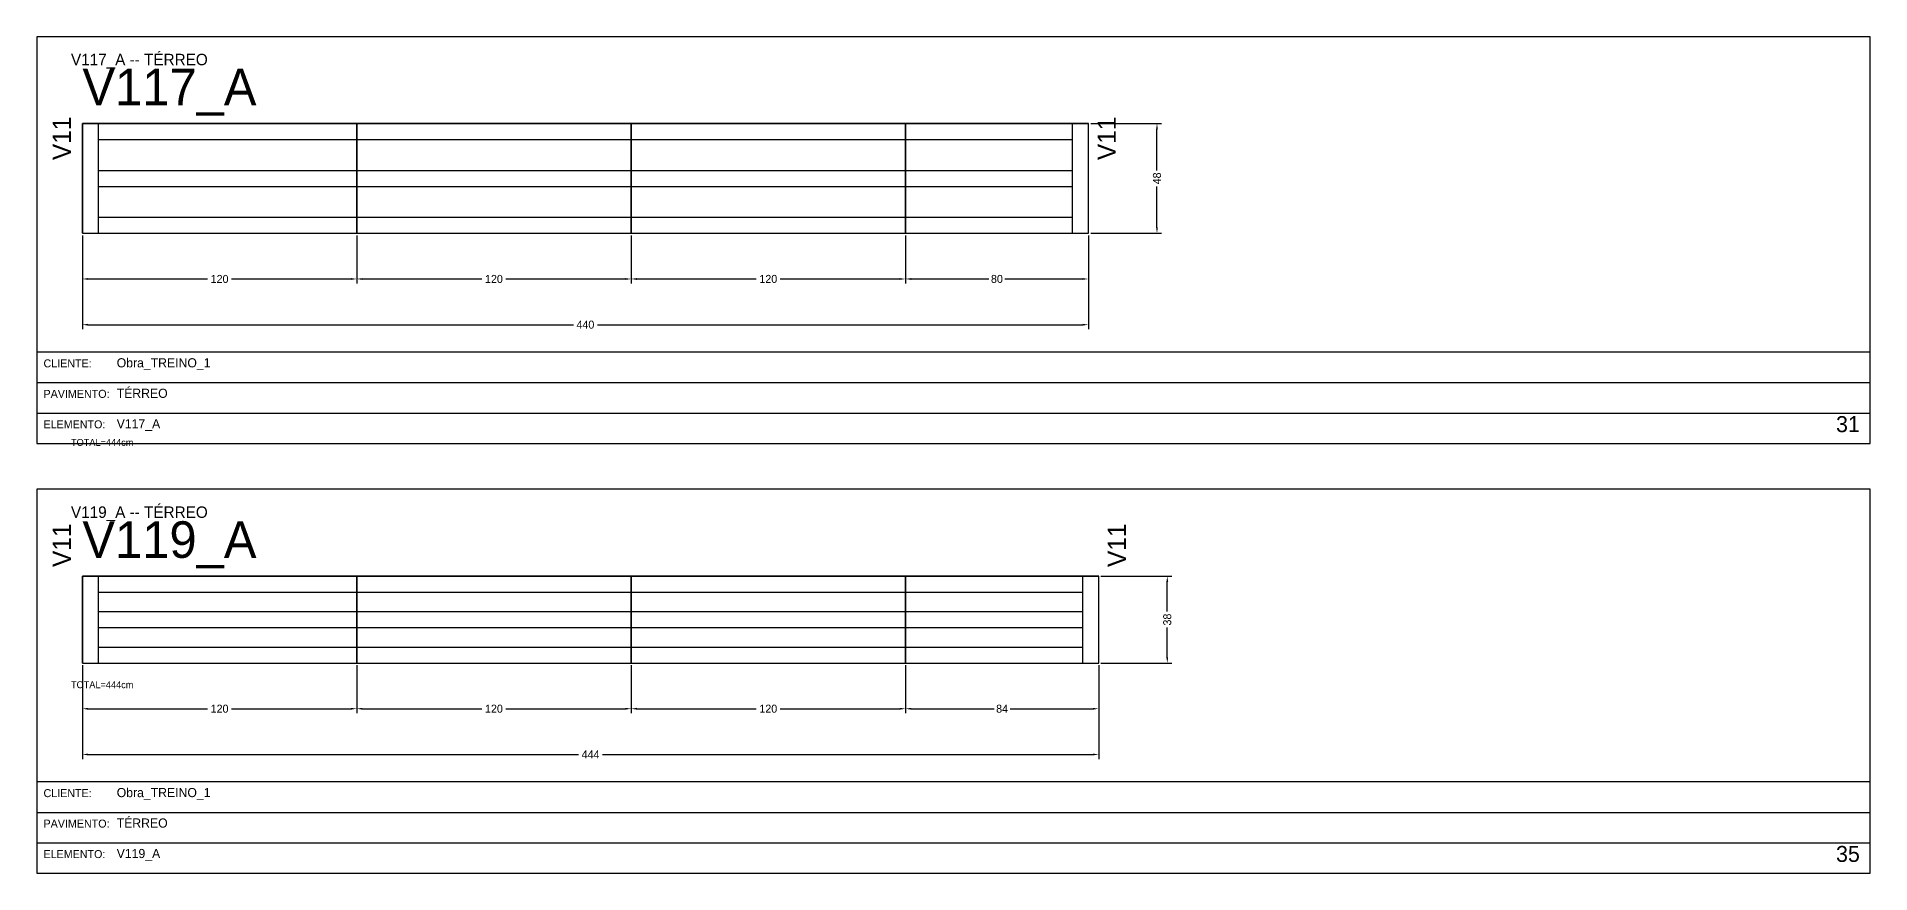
# Model space of a CAD drawing. Header units: metres. Extents: x 0 to 3268, y -4496 to 124.
# Drawn here: x 1644 to 2446, y -2612 to -2246 of the extents above; entities that cross this region are included whole.
import ezdxf

# ---------------------------------------------------------------- set-up
doc = ezdxf.new("R2010")
doc.units = ezdxf.units.M
for name, color, linetype in [('5', 5, 'Continuous'), ('BORDA_CELULA', 9, 'Continuous'), ('CARIMBO', 9, 'Continuous'), ('COTA', 241, 'Continuous'), ('NOMENCLATURA', 7, 'Continuous'), ('Painéis', 200, 'Continuous'), ('SARR_2.2x7', 40, 'Continuous')]:
    doc.layers.add(name, color=color, linetype=linetype)
doc.dimstyles.new('COTA', dxfattribs={"dimtxt": 3.5, "dimasz": 2.5, "dimexe": 2, "dimexo": 1, "dimgap": 0.9, "dimtad": 1, "dimdec": 0, "dimrnd": 1, "dimcen": 2.5, "dimclrd": 4, "dimclre": 4, "dimclrt": 4, "dimazin": 3, "dimtfac": 1, "dimtmove": 0, "dimatfit": 3})

# ---------------------------------------------------------------- blocks, each defined once
blk = doc.blocks.new('_CLOSEDFILLED')
at = {"color": 0, "linetype": 'BYBLOCK'}
blk.add_solid([(-1, 0.16), (0, 0), (-1, -0.16)], dxfattribs=at)
blk = doc.blocks.new('*D279')
at = {"color": 4}
for p, q in [((1664, -2333), (1664, -2354)), ((1784, -2333), (1784, -2354)), ((1666.5, -2352), (1718.75, -2352)), ((1729.25, -2352), (1781.5, -2352))]:
    blk.add_line(p, q, dxfattribs=at)
at = {"layer": 'Defpoints'}
for p in [(1664, -2332), (1784, -2332), (1664, -2352)]:
    blk.add_point(p, dxfattribs=at)
at = {"layer": 'COTA', "color": 4, "xscale": 2.5, "yscale": 2.5, "rotation": 180}
blk.add_blockref('_CLOSEDFILLED', (1664, -2352), dxfattribs=at)
at = {"layer": 'COTA', "color": 4, "xscale": 2.5, "yscale": 2.5}
blk.add_blockref('_CLOSEDFILLED', (1784, -2352), dxfattribs=at)
at = {"layer": 'COTA', "color": 4, "insert": (1724, -2352), "char_height": 3.5, "attachment_point": 5}
blk.add_mtext('120', dxfattribs=at)
blk = doc.blocks.new('*D280')
at = {"color": 4}
for p, q in [((1784, -2333), (1784, -2354)), ((1904, -2333), (1904, -2354)), ((1786.5, -2352), (1838.75, -2352)), ((1849.25, -2352), (1901.5, -2352))]:
    blk.add_line(p, q, dxfattribs=at)
at = {"layer": 'Defpoints'}
for p in [(1784, -2332), (1904, -2332), (1784, -2352)]:
    blk.add_point(p, dxfattribs=at)
at = {"layer": 'COTA', "color": 4, "xscale": 2.5, "yscale": 2.5, "rotation": 180}
blk.add_blockref('_CLOSEDFILLED', (1784, -2352), dxfattribs=at)
at = {"layer": 'COTA', "color": 4, "xscale": 2.5, "yscale": 2.5}
blk.add_blockref('_CLOSEDFILLED', (1904, -2352), dxfattribs=at)
at = {"layer": 'COTA', "color": 4, "insert": (1844, -2352), "char_height": 3.5, "attachment_point": 5}
blk.add_mtext('120', dxfattribs=at)
blk = doc.blocks.new('*D281')
at = {"color": 4}
for p, q in [((1904, -2333), (1904, -2354)), ((2024, -2333), (2024, -2354)), ((1906.5, -2352), (1958.75, -2352)), ((1969.25, -2352), (2021.5, -2352))]:
    blk.add_line(p, q, dxfattribs=at)
at = {"layer": 'Defpoints'}
for p in [(1904, -2332), (2024, -2332), (1904, -2352)]:
    blk.add_point(p, dxfattribs=at)
at = {"layer": 'COTA', "color": 4, "xscale": 2.5, "yscale": 2.5, "rotation": 180}
blk.add_blockref('_CLOSEDFILLED', (1904, -2352), dxfattribs=at)
at = {"layer": 'COTA', "color": 4, "xscale": 2.5, "yscale": 2.5}
blk.add_blockref('_CLOSEDFILLED', (2024, -2352), dxfattribs=at)
at = {"layer": 'COTA', "color": 4, "insert": (1964, -2352), "char_height": 3.5, "attachment_point": 5}
blk.add_mtext('120', dxfattribs=at)
blk = doc.blocks.new('*D282')
at = {"color": 4}
for p, q in [((2024, -2333), (2024, -2354)), ((2104, -2333), (2104, -2354)), ((2026.5, -2352), (2060.5, -2352)), ((2067.5, -2352), (2101.5, -2352))]:
    blk.add_line(p, q, dxfattribs=at)
at = {"layer": 'Defpoints'}
for p in [(2024, -2332), (2104, -2332), (2024, -2352)]:
    blk.add_point(p, dxfattribs=at)
at = {"layer": 'COTA', "color": 4, "xscale": 2.5, "yscale": 2.5, "rotation": 180}
blk.add_blockref('_CLOSEDFILLED', (2024, -2352), dxfattribs=at)
at = {"layer": 'COTA', "color": 4, "xscale": 2.5, "yscale": 2.5}
blk.add_blockref('_CLOSEDFILLED', (2104, -2352), dxfattribs=at)
at = {"layer": 'COTA', "color": 4, "insert": (2064, -2352), "char_height": 3.5, "attachment_point": 5}
blk.add_mtext('80', dxfattribs=at)
blk = doc.blocks.new('*D283')
at = {"color": 4}
for p, q in [((1664, -2333), (1664, -2374)), ((2104, -2333), (2104, -2374)), ((1666.5, -2372), (1878.75, -2372)), ((1889.25, -2372), (2101.5, -2372))]:
    blk.add_line(p, q, dxfattribs=at)
at = {"layer": 'Defpoints'}
for p in [(1664, -2332), (2104, -2332), (1664, -2372)]:
    blk.add_point(p, dxfattribs=at)
at = {"layer": 'COTA', "color": 4, "xscale": 2.5, "yscale": 2.5, "rotation": 180}
blk.add_blockref('_CLOSEDFILLED', (1664, -2372), dxfattribs=at)
at = {"layer": 'COTA', "color": 4, "xscale": 2.5, "yscale": 2.5}
blk.add_blockref('_CLOSEDFILLED', (2104, -2372), dxfattribs=at)
at = {"layer": 'COTA', "color": 4, "insert": (1884, -2372), "char_height": 3.5, "attachment_point": 5}
blk.add_mtext('440', dxfattribs=at)
blk = doc.blocks.new('*D284')
at = {"color": 4}
for p, q in [((2105, -2284), (2136, -2284)), ((2134, -2304.5), (2134, -2286.5)), ((2134, -2329.5), (2134, -2311.5)), ((2105, -2332), (2136, -2332))]:
    blk.add_line(p, q, dxfattribs=at)
at = {"layer": 'Defpoints'}
for p in [(2104, -2284), (2104, -2332), (2134, -2332)]:
    blk.add_point(p, dxfattribs=at)
at = {"layer": 'COTA', "color": 4, "xscale": 2.5, "yscale": 2.5}
for p, rotation in [((2134, -2284), 90), ((2134, -2332), 270)]:
    blk.add_blockref('_CLOSEDFILLED', p, dxfattribs=dict(at, rotation=rotation))
at = {"layer": 'COTA', "color": 4, "insert": (2134, -2308), "char_height": 3.5, "attachment_point": 5, "rotation": 90}
blk.add_mtext('48', dxfattribs=at)
blk = doc.blocks.new('*D285')
at = {"color": 4}
for p, q in [((2105, -2284), (2136, -2284)), ((2134, -2304.5), (2134, -2286.5)), ((2134, -2329.5), (2134, -2311.5)), ((2105, -2332), (2136, -2332))]:
    blk.add_line(p, q, dxfattribs=at)
at = {"layer": 'Defpoints'}
for p in [(2104, -2284), (2104, -2332), (2134, -2332)]:
    blk.add_point(p, dxfattribs=at)
at = {"layer": 'COTA', "color": 4, "xscale": 2.5, "yscale": 2.5}
for p, rotation in [((2134, -2284), 90), ((2134, -2332), 270)]:
    blk.add_blockref('_CLOSEDFILLED', p, dxfattribs=dict(at, rotation=rotation))
at = {"layer": 'COTA', "color": 4, "insert": (2134, -2308), "char_height": 3.5, "attachment_point": 5, "rotation": 90}
blk.add_mtext('48', dxfattribs=at)
blk = doc.blocks.new('*D286')
at = {"color": 4}
for p, q in [((2105, -2284), (2136, -2284)), ((2134, -2304.5), (2134, -2286.5)), ((2134, -2329.5), (2134, -2311.5)), ((2105, -2332), (2136, -2332))]:
    blk.add_line(p, q, dxfattribs=at)
at = {"layer": 'Defpoints'}
for p in [(2104, -2284), (2104, -2332), (2134, -2332)]:
    blk.add_point(p, dxfattribs=at)
at = {"layer": 'COTA', "color": 4, "xscale": 2.5, "yscale": 2.5}
for p, rotation in [((2134, -2284), 90), ((2134, -2332), 270)]:
    blk.add_blockref('_CLOSEDFILLED', p, dxfattribs=dict(at, rotation=rotation))
at = {"layer": 'COTA', "color": 4, "insert": (2134, -2308), "char_height": 3.5, "attachment_point": 5, "rotation": 90}
blk.add_mtext('48', dxfattribs=at)
blk = doc.blocks.new('*D287')
at = {"color": 4}
for p, q in [((2105, -2284), (2136, -2284)), ((2134, -2304.5), (2134, -2286.5)), ((2134, -2329.5), (2134, -2311.5)), ((2105, -2332), (2136, -2332))]:
    blk.add_line(p, q, dxfattribs=at)
at = {"layer": 'Defpoints'}
for p in [(2104, -2284), (2104, -2332), (2134, -2332)]:
    blk.add_point(p, dxfattribs=at)
at = {"layer": 'COTA', "color": 4, "xscale": 2.5, "yscale": 2.5}
for p, rotation in [((2134, -2284), 90), ((2134, -2332), 270)]:
    blk.add_blockref('_CLOSEDFILLED', p, dxfattribs=dict(at, rotation=rotation))
at = {"layer": 'COTA', "color": 4, "insert": (2134, -2308), "char_height": 3.5, "attachment_point": 5, "rotation": 90}
blk.add_mtext('48', dxfattribs=at)
blk = doc.blocks.new('*D315')
at = {"color": 4}
for p, q in [((1664, -2521), (1664, -2542)), ((1784, -2521), (1784, -2542)), ((1666.5, -2540), (1718.75, -2540)), ((1729.25, -2540), (1781.5, -2540))]:
    blk.add_line(p, q, dxfattribs=at)
at = {"layer": 'Defpoints'}
for p in [(1664, -2520), (1784, -2520), (1664, -2540)]:
    blk.add_point(p, dxfattribs=at)
at = {"layer": 'COTA', "color": 4, "xscale": 2.5, "yscale": 2.5, "rotation": 180}
blk.add_blockref('_CLOSEDFILLED', (1664, -2540), dxfattribs=at)
at = {"layer": 'COTA', "color": 4, "xscale": 2.5, "yscale": 2.5}
blk.add_blockref('_CLOSEDFILLED', (1784, -2540), dxfattribs=at)
at = {"layer": 'COTA', "color": 4, "insert": (1724, -2540), "char_height": 3.5, "attachment_point": 5}
blk.add_mtext('120', dxfattribs=at)
blk = doc.blocks.new('*D316')
at = {"color": 4}
for p, q in [((1784, -2521), (1784, -2542)), ((1904, -2521), (1904, -2542)), ((1786.5, -2540), (1838.75, -2540)), ((1849.25, -2540), (1901.5, -2540))]:
    blk.add_line(p, q, dxfattribs=at)
at = {"layer": 'Defpoints'}
for p in [(1784, -2520), (1904, -2520), (1784, -2540)]:
    blk.add_point(p, dxfattribs=at)
at = {"layer": 'COTA', "color": 4, "xscale": 2.5, "yscale": 2.5, "rotation": 180}
blk.add_blockref('_CLOSEDFILLED', (1784, -2540), dxfattribs=at)
at = {"layer": 'COTA', "color": 4, "xscale": 2.5, "yscale": 2.5}
blk.add_blockref('_CLOSEDFILLED', (1904, -2540), dxfattribs=at)
at = {"layer": 'COTA', "color": 4, "insert": (1844, -2540), "char_height": 3.5, "attachment_point": 5}
blk.add_mtext('120', dxfattribs=at)
blk = doc.blocks.new('*D317')
at = {"color": 4}
for p, q in [((1904, -2521), (1904, -2542)), ((2024, -2521), (2024, -2542)), ((1906.5, -2540), (1958.75, -2540)), ((1969.25, -2540), (2021.5, -2540))]:
    blk.add_line(p, q, dxfattribs=at)
at = {"layer": 'Defpoints'}
for p in [(1904, -2520), (2024, -2520), (1904, -2540)]:
    blk.add_point(p, dxfattribs=at)
at = {"layer": 'COTA', "color": 4, "xscale": 2.5, "yscale": 2.5, "rotation": 180}
blk.add_blockref('_CLOSEDFILLED', (1904, -2540), dxfattribs=at)
at = {"layer": 'COTA', "color": 4, "xscale": 2.5, "yscale": 2.5}
blk.add_blockref('_CLOSEDFILLED', (2024, -2540), dxfattribs=at)
at = {"layer": 'COTA', "color": 4, "insert": (1964, -2540), "char_height": 3.5, "attachment_point": 5}
blk.add_mtext('120', dxfattribs=at)
blk = doc.blocks.new('*D318')
at = {"color": 4}
for p, q in [((2024, -2521), (2024, -2542)), ((2108.5, -2521), (2108.5, -2542)), ((2026.5, -2540), (2062.75, -2540)), ((2069.75, -2540), (2106, -2540))]:
    blk.add_line(p, q, dxfattribs=at)
at = {"layer": 'Defpoints'}
for p in [(2024, -2520), (2108.5, -2520), (2024, -2540)]:
    blk.add_point(p, dxfattribs=at)
at = {"layer": 'COTA', "color": 4, "xscale": 2.5, "yscale": 2.5, "rotation": 180}
blk.add_blockref('_CLOSEDFILLED', (2024, -2540), dxfattribs=at)
at = {"layer": 'COTA', "color": 4, "xscale": 2.5, "yscale": 2.5}
blk.add_blockref('_CLOSEDFILLED', (2108.5, -2540), dxfattribs=at)
at = {"layer": 'COTA', "color": 4, "insert": (2066.25, -2540), "char_height": 3.5, "attachment_point": 5}
blk.add_mtext('84', dxfattribs=at)
blk = doc.blocks.new('*D319')
at = {"color": 4}
for p, q in [((1664, -2521), (1664, -2562)), ((2108.5, -2521), (2108.5, -2562)), ((1666.5, -2560), (1881, -2560)), ((1891.5, -2560), (2106, -2560))]:
    blk.add_line(p, q, dxfattribs=at)
at = {"layer": 'Defpoints'}
for p in [(1664, -2520), (2108.5, -2520), (1664, -2560)]:
    blk.add_point(p, dxfattribs=at)
at = {"layer": 'COTA', "color": 4, "xscale": 2.5, "yscale": 2.5, "rotation": 180}
blk.add_blockref('_CLOSEDFILLED', (1664, -2560), dxfattribs=at)
at = {"layer": 'COTA', "color": 4, "xscale": 2.5, "yscale": 2.5}
blk.add_blockref('_CLOSEDFILLED', (2108.5, -2560), dxfattribs=at)
at = {"layer": 'COTA', "color": 4, "insert": (1886.25, -2560), "char_height": 3.5, "attachment_point": 5}
blk.add_mtext('444', dxfattribs=at)
blk = doc.blocks.new('*D320')
at = {"color": 4}
for p, q in [((2109.5, -2482), (2140.5, -2482)), ((2138.5, -2497.5), (2138.5, -2484.5)), ((2138.5, -2517.5), (2138.5, -2504.5)), ((2109.5, -2520), (2140.5, -2520))]:
    blk.add_line(p, q, dxfattribs=at)
at = {"layer": 'Defpoints'}
for p in [(2108.5, -2482), (2108.5, -2520), (2138.5, -2520)]:
    blk.add_point(p, dxfattribs=at)
at = {"layer": 'COTA', "color": 4, "xscale": 2.5, "yscale": 2.5}
for p, rotation in [((2138.5, -2482), 90), ((2138.5, -2520), 270)]:
    blk.add_blockref('_CLOSEDFILLED', p, dxfattribs=dict(at, rotation=rotation))
at = {"layer": 'COTA', "color": 4, "insert": (2138.5, -2501), "char_height": 3.5, "attachment_point": 5, "rotation": 90}
blk.add_mtext('38', dxfattribs=at)
blk = doc.blocks.new('*D321')
at = {"color": 4}
for p, q in [((2109.5, -2482), (2140.5, -2482)), ((2138.5, -2497.5), (2138.5, -2484.5)), ((2138.5, -2517.5), (2138.5, -2504.5)), ((2109.5, -2520), (2140.5, -2520))]:
    blk.add_line(p, q, dxfattribs=at)
at = {"layer": 'Defpoints'}
for p in [(2108.5, -2482), (2108.5, -2520), (2138.5, -2520)]:
    blk.add_point(p, dxfattribs=at)
at = {"layer": 'COTA', "color": 4, "xscale": 2.5, "yscale": 2.5}
for p, rotation in [((2138.5, -2482), 90), ((2138.5, -2520), 270)]:
    blk.add_blockref('_CLOSEDFILLED', p, dxfattribs=dict(at, rotation=rotation))
at = {"layer": 'COTA', "color": 4, "insert": (2138.5, -2501), "char_height": 3.5, "attachment_point": 5, "rotation": 90}
blk.add_mtext('38', dxfattribs=at)
blk = doc.blocks.new('*D322')
at = {"color": 4}
for p, q in [((2109.5, -2482), (2140.5, -2482)), ((2138.5, -2497.5), (2138.5, -2484.5)), ((2138.5, -2517.5), (2138.5, -2504.5)), ((2109.5, -2520), (2140.5, -2520))]:
    blk.add_line(p, q, dxfattribs=at)
at = {"layer": 'Defpoints'}
for p in [(2108.5, -2482), (2108.5, -2520), (2138.5, -2520)]:
    blk.add_point(p, dxfattribs=at)
at = {"layer": 'COTA', "color": 4, "xscale": 2.5, "yscale": 2.5}
for p, rotation in [((2138.5, -2482), 90), ((2138.5, -2520), 270)]:
    blk.add_blockref('_CLOSEDFILLED', p, dxfattribs=dict(at, rotation=rotation))
at = {"layer": 'COTA', "color": 4, "insert": (2138.5, -2501), "char_height": 3.5, "attachment_point": 5, "rotation": 90}
blk.add_mtext('38', dxfattribs=at)
blk = doc.blocks.new('*D323')
at = {"color": 4}
for p, q in [((2109.5, -2482), (2140.5, -2482)), ((2138.5, -2497.5), (2138.5, -2484.5)), ((2138.5, -2517.5), (2138.5, -2504.5)), ((2109.5, -2520), (2140.5, -2520))]:
    blk.add_line(p, q, dxfattribs=at)
at = {"layer": 'Defpoints'}
for p in [(2108.5, -2482), (2108.5, -2520), (2138.5, -2520)]:
    blk.add_point(p, dxfattribs=at)
at = {"layer": 'COTA', "color": 4, "xscale": 2.5, "yscale": 2.5}
for p, rotation in [((2138.5, -2482), 90), ((2138.5, -2520), 270)]:
    blk.add_blockref('_CLOSEDFILLED', p, dxfattribs=dict(at, rotation=rotation))
at = {"layer": 'COTA', "color": 4, "insert": (2138.5, -2501), "char_height": 3.5, "attachment_point": 5, "rotation": 90}
blk.add_mtext('38', dxfattribs=at)

msp = doc.modelspace()

# ---------------------------------------------------------------- linework, layer by layer
at = {"layer": 'BORDA_CELULA'}
for points in [[(1644, -2424), (2446, -2424), (2446, -2246), (1644, -2246)], [(1644, -2424), (2446, -2424), (2446, -2384), (1644, -2384)], [(1644, -2612), (2446, -2612), (2446, -2444), (1644, -2444)], [(1644, -2612), (2446, -2612), (2446, -2572), (1644, -2572)]]:
    msp.add_lwpolyline(points, close=True, dxfattribs=at)
at = {"layer": 'CARIMBO'}
for p, q in [((1644, -2397.33), (2446, -2397.33)), ((1644, -2410.67), (2446, -2410.67)), ((1644, -2424), (2446, -2424)), ((1644, -2585.33), (2446, -2585.33)), ((1644, -2598.67), (2446, -2598.67)), ((1644, -2612), (2446, -2612))]:
    msp.add_line(p, q, dxfattribs=at)
at = {"layer": 'Painéis'}
for points in [[(1664, -2332), (1664, -2284)], [(1664, -2284), (1784, -2284)], [(1664, -2332), (1784, -2332), (1784, -2284), (1664, -2284), (1664, -2332)], [(1784, -2332), (1784, -2284)], [(1784, -2284), (1904, -2284)], [(1784, -2332), (1904, -2332), (1904, -2284), (1784, -2284), (1784, -2332)], [(1904, -2332), (1904, -2284)], [(1904, -2284), (2024, -2284)], [(1904, -2332), (2024, -2332), (2024, -2284), (1904, -2284), (1904, -2332)], [(2024, -2332), (2024, -2284)], [(2024, -2284), (2104, -2284)], [(2024, -2332), (2104, -2332), (2104, -2284), (2024, -2284), (2024, -2332)], [(2104, -2332), (2104, -2284)], [(1664, -2332), (1784, -2332)], [(1784, -2332), (1904, -2332)], [(1904, -2332), (2024, -2332)], [(2024, -2332), (2104, -2332)], [(1664, -2520), (1664, -2482)], [(1664, -2482), (1784, -2482)], [(1664, -2520), (1784, -2520), (1784, -2482), (1664, -2482), (1664, -2520)], [(1784, -2520), (1784, -2482)], [(1784, -2482), (1904, -2482)], [(1784, -2520), (1904, -2520), (1904, -2482), (1784, -2482), (1784, -2520)], [(1904, -2520), (1904, -2482)], [(1904, -2482), (2024, -2482)], [(1904, -2520), (2024, -2520), (2024, -2482), (1904, -2482), (1904, -2520)], [(2024, -2520), (2024, -2482)], [(2024, -2482), (2108.5, -2482)], [(2024, -2520), (2108.5, -2520), (2108.5, -2482), (2024, -2482), (2024, -2520)], [(2108.5, -2520), (2108.5, -2482)], [(1664, -2520), (1784, -2520)], [(1784, -2520), (1904, -2520)], [(1904, -2520), (2024, -2520)], [(2024, -2520), (2108.5, -2520)]]:
    msp.add_lwpolyline(points, dxfattribs=at)
at = {"layer": 'SARR_2.2x7'}
for points in [[(1671, -2332), (1671, -2284)], [(2097, -2332), (2097, -2284)], [(1671, -2291), (1784, -2291)], [(1784, -2291), (1904, -2291)], [(1904, -2291), (2024, -2291)], [(2024, -2291), (2097, -2291)], [(1671, -2304.5), (1784, -2304.5)], [(1784, -2304.5), (1904, -2304.5)], [(1904, -2304.5), (2024, -2304.5)], [(2024, -2304.5), (2097, -2304.5)], [(1671, -2311.5), (1784, -2311.5)], [(1784, -2311.5), (1904, -2311.5)], [(1904, -2311.5), (2024, -2311.5)], [(2024, -2311.5), (2097, -2311.5)], [(1671, -2325), (1784, -2325)], [(1784, -2325), (1904, -2325)], [(1904, -2325), (2024, -2325)], [(2024, -2325), (2097, -2325)], [(1671, -2520), (1671, -2482)], [(2101.5, -2520), (2101.5, -2482)], [(1671, -2489), (1784, -2489)], [(1784, -2489), (1904, -2489)], [(1904, -2489), (2024, -2489)], [(2024, -2489), (2101.5, -2489)], [(1671, -2497.5), (1784, -2497.5)], [(1784, -2497.5), (1904, -2497.5)], [(1904, -2497.5), (2024, -2497.5)], [(2024, -2497.5), (2101.5, -2497.5)], [(1671, -2504.5), (1784, -2504.5)], [(1784, -2504.5), (1904, -2504.5)], [(1904, -2504.5), (2024, -2504.5)], [(2024, -2504.5), (2101.5, -2504.5)], [(1671, -2513), (1784, -2513)], [(1784, -2513), (1904, -2513)], [(1904, -2513), (2024, -2513)], [(2024, -2513), (2101.5, -2513)]]:
    msp.add_lwpolyline(points, dxfattribs=at)

# ---------------------------------------------------------------- texts
at = {"layer": '5'}
for p in [(1659, -2300), (2116, -2300), (1659, -2478), (2120.5, -2478)]:
    msp.add_text('V11', height=8, rotation=90, dxfattribs=at).set_placement(p)
at = {"layer": 'CARIMBO', "color": 9}
for s, p in [('CLIENTE:', (1647, -2390.67)), ('PAVIMENTO:', (1647, -2404)), ('ELEMENTO:', (1647, -2417.33)), ('CLIENTE:', (1647, -2578.67)), ('PAVIMENTO:', (1647, -2592)), ('ELEMENTO:', (1647, -2605.33))]:
    msp.add_text(s, height=3.5, dxfattribs=at).set_placement(p)
at = {"layer": 'CARIMBO', "color": 2}
for s, p in [('Obra_TREINO_1', (1679, -2390.67)), ('TÉRREO', (1679, -2404)), ('V117_A', (1679, -2417.33)), ('Obra_TREINO_1', (1679, -2578.67)), ('TÉRREO', (1679, -2592)), ('V119_A', (1679, -2605.33))]:
    msp.add_text(s, height=4, dxfattribs=at).set_placement(p)
at = {"layer": 'CARIMBO', "color": 3}
for s, p in [('31', (2431, -2419)), ('35', (2431, -2607))]:
    msp.add_text(s, height=7, dxfattribs=at).set_placement(p)
at = {"layer": 'COTA'}
for p in [(1659, -2425), (1659, -2531)]:
    msp.add_text('TOTAL=444cm', height=3, dxfattribs=at).set_placement(p)
at = {"layer": 'NOMENCLATURA'}
for s, height, p in [('V117_A -- TÉRREO', 5, (1659, -2258.5)), ('V117_A', 16, (1664, -2276)), ('V119_A -- TÉRREO', 5, (1659, -2456.5)), ('V119_A', 16, (1664, -2474))]:
    msp.add_text(s, height=height, dxfattribs=at).set_placement(p)

# ---------------------------------------------------------------- dimensions: what is measured, and where the dimension line sits
at = {"layer": 'COTA'}
for base, p1, p2, picture, middle in [((2134, -2332), (2104, -2332), (2104, -2284), '*D284', (2134, -2308)), ((2134, -2332), (2104, -2332), (2104, -2284), '*D285', (2134, -2308)), ((2134, -2332), (2104, -2332), (2104, -2284), '*D286', (2134, -2308)), ((2134, -2332), (2104, -2332), (2104, -2284), '*D287', (2134, -2308)), ((2138.5, -2520), (2108.5, -2520), (2108.5, -2482), '*D320', (2138.5, -2501)), ((2138.5, -2520), (2108.5, -2520), (2108.5, -2482), '*D321', (2138.5, -2501)), ((2138.5, -2520), (2108.5, -2520), (2108.5, -2482), '*D322', (2138.5, -2501)), ((2138.5, -2520), (2108.5, -2520), (2108.5, -2482), '*D323', (2138.5, -2501))]:
    dim = msp.add_linear_dim(base=base, p1=p1, p2=p2, angle=90, dimstyle='COTA', dxfattribs=at)
    dim.commit()
    dim.dimension.update_dxf_attribs({"geometry": picture, "text_midpoint": middle})
for base, p1, p2, picture, middle in [((1664, -2352), (1664, -2332), (1784, -2332), '*D279', (1724, -2352)), ((1664, -2372), (1664, -2332), (2104, -2332), '*D283', (1884, -2372)), ((1784, -2352), (1784, -2332), (1904, -2332), '*D280', (1844, -2352)), ((1904, -2352), (1904, -2332), (2024, -2332), '*D281', (1964, -2352)), ((2024, -2352), (2024, -2332), (2104, -2332), '*D282', (2064, -2352)), ((1664, -2540), (1664, -2520), (1784, -2520), '*D315', (1724, -2540)), ((1664, -2560), (1664, -2520), (2108.5, -2520), '*D319', (1886.25, -2560)), ((1784, -2540), (1784, -2520), (1904, -2520), '*D316', (1844, -2540)), ((1904, -2540), (1904, -2520), (2024, -2520), '*D317', (1964, -2540)), ((2024, -2540), (2024, -2520), (2108.5, -2520), '*D318', (2066.25, -2540))]:
    dim = msp.add_linear_dim(base=base, p1=p1, p2=p2, dimstyle='COTA', dxfattribs=at)
    dim.commit()
    dim.dimension.update_dxf_attribs({"geometry": picture, "text_midpoint": middle})

doc.saveas('drawing.dxf')
